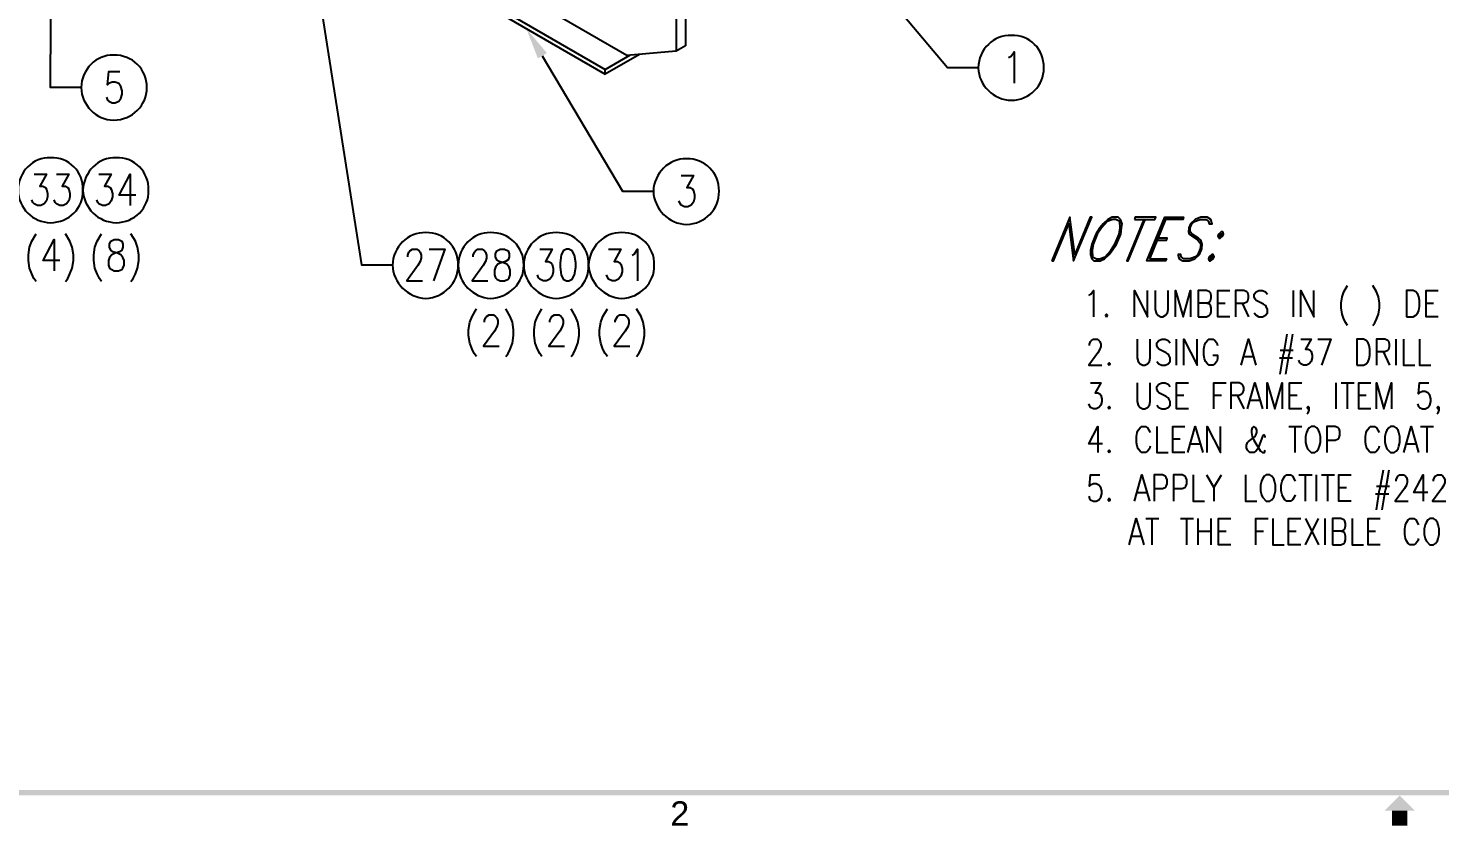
# Model space of a CAD drawing. Header units: inches. Extents: x 0.3 to 33.8, y 15.5 to 37.1.
# Drawn here: x 9.15 to 17.25, y 15.53 to 20.1 of the extents above; entities that cross this region are included whole.
import ezdxf

# ---------------------------------------------------------------- set-up
doc = ezdxf.new("R2010")
doc.units = ezdxf.units.IN
doc.header["$MEASUREMENT"] = 0
doc.styles.add('PDF Arial', font='arial.ttf')

# ---------------------------------------------------------------- blocks, each defined once
blk = doc.blocks.new('60298_1')
at = {"transparency": 33554687}
blk.add_hatch(color=21, dxfattribs=at).paths.add_polyline_path([(12.077, 19.9307), (12.0109, 20.101), (12.1287, 19.9614)])
at = {"true_color": 0x0037dd, "transparency": 33554687}
for points in [[(0.4563, 15.7043), (0.4864, 15.7344), (33.5614, 15.7344), (33.5914, 15.7043)], [(17.0239, 15.7043), (17.1108, 15.6173), (16.9369, 15.6173)], [(16.9804, 15.6173), (17.0673, 15.6173), (17.0673, 15.5304), (16.9804, 15.5304)]]:
    blk.add_hatch(color=162, dxfattribs=at).paths.add_polyline_path(points)
at = {"color": 21, "transparency": 33554687}
for points in [[(9.9001, 26.1566), (11.0656, 18.7461), (11.2458, 18.7461)], [(9.2933, 22.7824), (9.2778, 19.765), (9.458, 19.765)], [(13.3714, 21.1314), (14.4279, 19.8791), (14.6082, 19.8791)], [(12.1025, 19.9457), (12.5637, 19.1691), (12.7439, 19.1691)]]:
    blk.add_lwpolyline(points, dxfattribs=at)
at = {"transparency": 33554687}
for points in [[(2.692, 25.508), (12.463, 19.8667)], [(2.692, 25.4806), (12.463, 19.8399), (12.463, 19.8667)], [(12.5874, 19.9473), (12.1624, 20.1926)], [(12.8704, 20.2231), (12.8704, 19.9726)], [(12.9236, 20.254), (12.9236, 20.0031)], [(12.6603, 19.9535), (12.463, 19.8399)], [(12.463, 19.8667), (12.605, 19.9488)], [(12.8704, 19.9726), (12.5874, 19.9473)], [(12.9236, 20.0031), (12.8704, 19.9726)], [(14.7791, 19.9354), (14.793, 19.9432), (14.8116, 19.969), (14.8116, 19.7888)], [(9.6011, 19.7087), (9.6067, 19.6917), (9.6135, 19.6844), (9.6336, 19.6751), (9.6517, 19.6751), (9.6713, 19.6844), (9.6842, 19.701), (9.6909, 19.7258), (9.6909, 19.7443), (9.6842, 19.7686), (9.6713, 19.7857), (9.6517, 19.795), (9.6336, 19.795), (9.6135, 19.7857), (9.6067, 19.7784), (9.6135, 19.8554), (9.6785, 19.8554)], [(9.1853, 19.2672), (9.2561, 19.2672), (9.2179, 19.1975), (9.236, 19.1975), (9.2504, 19.1902), (9.2561, 19.1804), (9.2628, 19.1562), (9.2628, 19.1376), (9.2561, 19.1133), (9.2432, 19.0963), (9.2236, 19.087), (9.205, 19.087), (9.1853, 19.0963), (9.1786, 19.1035), (9.173, 19.1205)], [(9.3145, 19.2672), (9.3847, 19.2672), (9.3465, 19.1975), (9.3651, 19.1975), (9.379, 19.1902), (9.3847, 19.1804), (9.3914, 19.1562), (9.3914, 19.1376), (9.3847, 19.1133), (9.3718, 19.0963), (9.3521, 19.087), (9.3341, 19.087), (9.3145, 19.0963), (9.3072, 19.1035), (9.3015, 19.1205)], [(9.5577, 19.2672), (9.6279, 19.2672), (9.5902, 19.1975), (9.6083, 19.1975), (9.6227, 19.1902), (9.6279, 19.1804), (9.6351, 19.1562), (9.6351, 19.1376), (9.6279, 19.1133), (9.6155, 19.0963), (9.5959, 19.087), (9.5773, 19.087), (9.5577, 19.0963), (9.5504, 19.1035), (9.5453, 19.1205)], [(9.7694, 19.1469), (9.6739, 19.1469), (9.7374, 19.2672), (9.7374, 19.087)], [(12.8994, 19.2594), (12.9701, 19.2594), (12.9319, 19.1897), (12.9505, 19.1897), (12.9644, 19.1825), (12.9701, 19.1732), (12.9768, 19.1484), (12.9768, 19.1298), (12.9701, 19.1055), (12.9572, 19.0885), (12.9376, 19.0792), (12.9195, 19.0792), (12.8994, 19.0885), (12.887, 19.1128)], [(15.027, 18.7688), (15.0368, 18.7688), (15.1251, 18.9826), (15.1519, 18.7688), (15.2557, 19.0193), (15.248, 19.0193), (15.1592, 18.8055), (15.1308, 19.0193), (15.027, 18.7688)], [(15.2686, 18.7688), (15.3038, 18.7688), (15.3285, 18.7818), (15.3559, 18.8055), (15.3735, 18.8288), (15.3988, 18.8654), (15.4225, 18.9227), (15.4277, 18.9594), (15.4298, 18.9826), (15.4215, 19.0059), (15.4075, 19.0193), (15.3724, 19.0193), (15.3492, 19.0059), (15.3218, 18.9826), (15.3022, 18.9594), (15.2795, 18.9227), (15.2557, 18.8654), (15.2485, 18.8288), (15.2485, 18.8055), (15.2562, 18.7818), (15.2686, 18.7688)], [(15.2609, 18.7921), (15.2836, 18.7818), (15.3012, 18.7818), (15.3332, 18.7921), (15.3657, 18.8288), (15.389, 18.8654), (15.4127, 18.9227), (15.4199, 18.9594), (15.4174, 18.9956), (15.3941, 19.0059), (15.3766, 19.0059), (15.3451, 18.9956), (15.312, 18.9594), (15.2872, 18.9227), (15.2635, 18.8654), (15.2583, 18.8288), (15.2609, 18.7921)], [(15.5558, 19.0059), (15.4576, 18.7688), (15.4654, 18.7688), (15.5635, 19.0059)], [(15.501, 19.0059), (15.6182, 19.0059), (15.6239, 19.0193), (15.5062, 19.0193), (15.501, 19.0059)], [(15.5873, 18.7818), (15.6854, 18.7818), (15.6797, 18.7688), (15.5723, 18.7688), (15.6761, 19.0193), (15.7835, 19.0193), (15.7783, 19.0059), (15.6802, 19.0059), (15.5873, 18.7818)], [(15.7494, 18.8055), (15.7572, 18.7818), (15.7794, 18.7688), (15.8145, 18.7688), (15.8475, 18.7818), (15.8744, 18.8055), (15.8888, 18.8391), (15.8899, 18.8654), (15.8816, 18.8887), (15.8687, 18.899), (15.8331, 18.9227), (15.8212, 18.9356), (15.8212, 18.9594), (15.8305, 18.9826), (15.846, 18.9956), (15.8775, 19.0059), (15.9126, 19.0059), (15.926, 18.9956), (15.9307, 18.9826), (15.9482, 18.9826), (15.94, 19.0059), (15.9183, 19.0193), (15.8832, 19.0193), (15.8501, 19.0059), (15.8227, 18.9826), (15.8129, 18.9594), (15.8114, 18.9356), (15.8155, 18.9227), (15.8289, 18.9124), (15.8641, 18.8887), (15.8764, 18.8757), (15.8816, 18.8654), (15.879, 18.8391), (15.8646, 18.8055), (15.8517, 18.7921), (15.8196, 18.7818), (15.7845, 18.7818), (15.7696, 18.7921), (15.767, 18.8055), (15.7494, 18.8055)], [(9.1977, 18.6511), (9.1848, 18.6682), (9.1724, 18.6945), (9.1595, 18.7281), (9.1528, 18.7714), (9.1528, 18.805), (9.1595, 18.8484), (9.1724, 18.8819), (9.1977, 18.9253)], [(9.333, 18.7714), (9.237, 18.7714), (9.3005, 18.8918), (9.3005, 18.7115)], [(9.3661, 18.6511), (9.3785, 18.6682), (9.3914, 18.6945), (9.4038, 18.7281), (9.411, 18.7714), (9.411, 18.805), (9.4038, 18.8484), (9.3914, 18.8819), (9.3661, 18.9253)], [(9.5732, 18.6511), (9.5608, 18.6682), (9.5479, 18.6945), (9.535, 18.7281), (9.5282, 18.7714), (9.5282, 18.805), (9.535, 18.8484), (9.5479, 18.8819), (9.5732, 18.9253)], [(9.645, 18.7115), (9.6703, 18.7115), (9.6899, 18.7208), (9.6956, 18.7281), (9.7028, 18.7451), (9.7028, 18.7714), (9.6956, 18.7885), (9.6832, 18.805), (9.6635, 18.8143), (9.6382, 18.822), (9.6253, 18.8313), (9.6181, 18.8484), (9.6181, 18.8654), (9.6253, 18.8819), (9.645, 18.8918), (9.6703, 18.8918), (9.6899, 18.8819), (9.6956, 18.8654), (9.6956, 18.8484), (9.6899, 18.8313), (9.6759, 18.822), (9.6506, 18.8143), (9.631, 18.805), (9.6181, 18.7885), (9.6124, 18.7714), (9.6124, 18.7451), (9.6181, 18.7281), (9.645, 18.7115)], [(9.7415, 18.6511), (9.7539, 18.6682), (9.7668, 18.6945), (9.7792, 18.7281), (9.7864, 18.7714), (9.7864, 18.805), (9.7792, 18.8484), (9.7668, 18.8819), (9.7415, 18.9253)], [(15.6317, 18.8887), (15.6843, 18.8887), (15.689, 18.899), (15.6358, 18.899)], [(15.9849, 18.899), (15.9926, 18.899), (16.0076, 18.9124), (16.0123, 18.9227), (16.0076, 18.9356), (15.9999, 18.9356), (15.9849, 18.9227), (15.9802, 18.9124), (15.9849, 18.899)], [(15.9901, 18.9124), (15.9978, 18.9124), (16.0025, 18.9227), (15.9942, 18.9227), (15.9901, 18.9124)], [(11.33, 18.7931), (11.33, 18.8024), (11.3372, 18.8195), (11.3429, 18.8267), (11.3568, 18.836), (11.3821, 18.836), (11.3951, 18.8267), (11.4018, 18.8195), (11.4075, 18.8024), (11.4075, 18.7854), (11.4018, 18.7668), (11.3878, 18.7425), (11.3243, 18.6558), (11.4147, 18.6558)], [(11.4529, 18.836), (11.5433, 18.836), (11.4787, 18.6558)], [(11.7054, 18.7931), (11.7054, 18.8024), (11.7127, 18.8195), (11.7183, 18.8267), (11.7323, 18.836), (11.7576, 18.836), (11.7705, 18.8267), (11.7772, 18.8195), (11.7829, 18.8024), (11.7829, 18.7854), (11.7772, 18.7668), (11.7633, 18.7425), (11.6997, 18.6558), (11.7901, 18.6558)], [(11.8609, 18.6558), (11.8862, 18.6558), (11.9063, 18.6651), (11.9115, 18.6728), (11.9187, 18.6898), (11.9187, 18.7162), (11.9115, 18.7327), (11.8991, 18.7497), (11.8794, 18.759), (11.8541, 18.7668), (11.8412, 18.7761), (11.834, 18.7931), (11.834, 18.8096), (11.8412, 18.8267), (11.8609, 18.836), (11.8862, 18.836), (11.9063, 18.8267), (11.9115, 18.8096), (11.9115, 18.7931), (11.9063, 18.7761), (11.8918, 18.7668), (11.8665, 18.759), (11.8469, 18.7497), (11.834, 18.7327), (11.8288, 18.7162), (11.8288, 18.6898), (11.834, 18.6728), (11.8412, 18.6651), (11.8609, 18.6558)], [(12.0881, 18.836), (12.1583, 18.836), (12.1206, 18.7668), (12.1387, 18.7668), (12.1526, 18.759), (12.1583, 18.7497), (12.1655, 18.7255), (12.1655, 18.7064), (12.1583, 18.6821), (12.1459, 18.6651), (12.1263, 18.6558), (12.1077, 18.6558), (12.0881, 18.6651), (12.0808, 18.6728), (12.0752, 18.6898)], [(12.242, 18.6558), (12.2549, 18.6558), (12.2745, 18.6651), (12.2874, 18.6898), (12.2941, 18.7327), (12.2941, 18.759), (12.2874, 18.8024), (12.2745, 18.8267), (12.2549, 18.836), (12.242, 18.836), (12.2223, 18.8267), (12.21, 18.8024), (12.2043, 18.759), (12.2043, 18.7327), (12.21, 18.6898), (12.2223, 18.6651), (12.242, 18.6558)], [(12.4826, 18.836), (12.5534, 18.836), (12.5151, 18.7668), (12.5337, 18.7668), (12.5477, 18.759), (12.5534, 18.7497), (12.5601, 18.7255), (12.5601, 18.7064), (12.5534, 18.6821), (12.5405, 18.6651), (12.5208, 18.6558), (12.5028, 18.6558), (12.4826, 18.6651), (12.4702, 18.6898)], [(12.6174, 18.8024), (12.6313, 18.8096), (12.6494, 18.836), (12.6494, 18.6558)], [(15.9307, 18.7688), (15.9384, 18.7688), (15.9539, 18.7818), (15.958, 18.7921), (15.9539, 18.8055), (15.9456, 18.8055), (15.9307, 18.7921), (15.9265, 18.7818), (15.9307, 18.7688)], [(15.9364, 18.7818), (15.9441, 18.7818), (15.9482, 18.7921), (15.9405, 18.7921), (15.9364, 18.7818)], [(15.2387, 18.5716), (15.2506, 18.5778), (15.2655, 18.5995), (15.2655, 18.4492)], [(15.5015, 18.4492), (15.5015, 18.5995), (15.5769, 18.4492), (15.5769, 18.5995)], [(15.6198, 18.5995), (15.6198, 18.4915), (15.6255, 18.4714), (15.6363, 18.4575), (15.6523, 18.4492), (15.6632, 18.4492), (15.6797, 18.4575), (15.69, 18.4714), (15.6947, 18.4915), (15.6947, 18.5995)], [(15.7375, 18.4492), (15.7375, 18.5995), (15.7809, 18.4492), (15.8233, 18.5995), (15.8233, 18.4492)], [(15.9147, 18.5277), (15.9312, 18.5354), (15.9369, 18.5416), (15.9415, 18.5571), (15.9415, 18.5716), (15.9369, 18.5855), (15.9312, 18.5917), (15.9147, 18.5995), (15.8666, 18.5995), (15.8666, 18.4492)], [(16.0494, 18.4492), (15.9792, 18.4492), (15.9792, 18.5995), (16.0494, 18.5995)], [(16.0809, 18.5277), (16.129, 18.5277), (16.1455, 18.5354), (16.1512, 18.5416), (16.1563, 18.5571), (16.1563, 18.5716), (16.1512, 18.5855), (16.1455, 18.5917), (16.129, 18.5995), (16.0809, 18.5995), (16.0809, 18.4492)], [(16.1889, 18.4714), (16.1997, 18.4575), (16.2157, 18.4492), (16.2369, 18.4492), (16.2534, 18.4575), (16.2643, 18.4714), (16.2643, 18.4915), (16.2581, 18.5075), (16.2534, 18.5137), (16.2415, 18.5215), (16.1997, 18.5416), (16.1935, 18.5494), (16.1889, 18.5638), (16.1889, 18.5778), (16.1997, 18.5917), (16.2157, 18.5995), (16.2369, 18.5995), (16.2534, 18.5917), (16.2643, 18.5778)], [(16.4135, 18.4492), (16.4135, 18.5995)], [(16.4564, 18.4492), (16.4564, 18.5995), (16.5318, 18.4492), (16.5318, 18.5995)], [(16.7249, 18.3996), (16.7141, 18.4136), (16.7037, 18.4352), (16.6929, 18.4636), (16.6872, 18.4993), (16.6872, 18.5277), (16.6929, 18.5638), (16.7037, 18.5917), (16.7249, 18.6279)], [(16.87, 18.3996), (16.8809, 18.4136), (16.8912, 18.4352), (16.902, 18.4636), (16.9077, 18.4993), (16.9077, 18.5277), (16.902, 18.5638), (16.8912, 18.5917), (16.87, 18.6279)], [(17.0626, 18.4492), (17.1003, 18.4492), (17.1169, 18.4575), (17.1272, 18.4714), (17.1329, 18.4853), (17.1375, 18.5075), (17.1375, 18.5416), (17.1329, 18.5638), (17.1272, 18.5778), (17.1169, 18.5917), (17.1003, 18.5995), (17.0626, 18.5995), (17.0626, 18.4492)], [(17.2454, 18.4492), (17.1752, 18.4492), (17.1752, 18.5995), (17.2454, 18.5995)], [(11.725, 18.2204), (11.7121, 18.2375), (11.6997, 18.2633), (11.6868, 18.2974), (11.6796, 18.3407), (11.6796, 18.3743), (11.6868, 18.4177), (11.6997, 18.4513), (11.725, 18.4946)], [(11.8929, 18.2204), (11.9058, 18.2375), (11.9182, 18.2633), (11.9311, 18.2974), (11.9378, 18.3407), (11.9378, 18.3743), (11.9311, 18.4177), (11.9182, 18.4513), (11.8929, 18.4946)], [(12.1005, 18.2204), (12.0876, 18.2375), (12.0752, 18.2633), (12.0623, 18.2974), (12.055, 18.3407), (12.055, 18.3743), (12.0623, 18.4177), (12.0752, 18.4513), (12.1005, 18.4946)], [(12.2683, 18.2204), (12.2812, 18.2375), (12.2936, 18.2633), (12.3065, 18.2974), (12.3137, 18.3407), (12.3137, 18.3743), (12.3065, 18.4177), (12.2936, 18.4513), (12.2683, 18.4946)], [(12.4759, 18.2204), (12.463, 18.2375), (12.4506, 18.2633), (12.4377, 18.2974), (12.431, 18.3407), (12.431, 18.3743), (12.4377, 18.4177), (12.4506, 18.4513), (12.4759, 18.4946)], [(12.6437, 18.2204), (12.6566, 18.2375), (12.6696, 18.2633), (12.6819, 18.2974), (12.6892, 18.3407), (12.6892, 18.3743), (12.6819, 18.4177), (12.6696, 18.4513), (12.6437, 18.4946)], [(15.8666, 18.4492), (15.9147, 18.4492), (15.9312, 18.4575), (15.9369, 18.4636), (15.9415, 18.4776), (15.9415, 18.4993), (15.9369, 18.5137), (15.9312, 18.5215), (15.9147, 18.5277), (15.8666, 18.5277)], [(15.9792, 18.5277), (16.0226, 18.5277)], [(16.1186, 18.5277), (16.1563, 18.4492)], [(17.1752, 18.5277), (17.2186, 18.5277)], [(11.77, 18.4177), (11.77, 18.427), (11.7767, 18.4435), (11.7824, 18.4513), (11.7968, 18.4606), (11.8221, 18.4606), (11.8345, 18.4513), (11.8418, 18.4435), (11.8474, 18.427), (11.8474, 18.4099), (11.8418, 18.3914), (11.8278, 18.3666), (11.7643, 18.2803), (11.8541, 18.2803)], [(12.1454, 18.4177), (12.1454, 18.427), (12.1578, 18.4513), (12.1723, 18.4606), (12.1976, 18.4606), (12.21, 18.4513), (12.2172, 18.4435), (12.2229, 18.427), (12.2229, 18.4099), (12.2172, 18.3914), (12.2032, 18.3666), (12.1397, 18.2803), (12.2301, 18.2803)], [(12.5208, 18.4177), (12.5208, 18.427), (12.5337, 18.4513), (12.5477, 18.4606), (12.573, 18.4606), (12.5854, 18.4513), (12.5926, 18.4435), (12.5983, 18.427), (12.5983, 18.4099), (12.5926, 18.3914), (12.5787, 18.3666), (12.5151, 18.2803), (12.6055, 18.2803)], [(15.3414, 18.4492), (15.3461, 18.4575), (15.3414, 18.4636), (15.3353, 18.4575), (15.3414, 18.4492)], [(15.2433, 18.285), (15.2433, 18.2927), (15.249, 18.3072), (15.2542, 18.3134), (15.2655, 18.3211), (15.2867, 18.3211), (15.2976, 18.3134), (15.3032, 18.3072), (15.3079, 18.2927), (15.3079, 18.2788), (15.3032, 18.2633), (15.2914, 18.2431), (15.2387, 18.1708), (15.3136, 18.1708)], [(15.517, 18.3211), (15.517, 18.2132), (15.5227, 18.1931), (15.5336, 18.1786), (15.5496, 18.1708), (15.5604, 18.1708), (15.5769, 18.1786), (15.5873, 18.1931), (15.5919, 18.2132), (15.5919, 18.3211)], [(15.6301, 18.1931), (15.641, 18.1786), (15.6575, 18.1708), (15.6781, 18.1708), (15.6947, 18.1786), (15.7055, 18.1931), (15.7055, 18.2132), (15.6993, 18.2287), (15.6947, 18.2349), (15.6833, 18.2431), (15.641, 18.2633), (15.6348, 18.271), (15.6301, 18.285), (15.6301, 18.2994), (15.641, 18.3134), (15.6575, 18.3211), (15.6781, 18.3211), (15.6947, 18.3134), (15.7055, 18.2994)], [(15.7422, 18.1708), (15.7422, 18.3211)], [(15.785, 18.1708), (15.785, 18.3211), (15.8604, 18.1708), (15.8604, 18.3211)], [(15.9513, 18.2287), (15.9782, 18.2287), (15.9782, 18.207), (15.9735, 18.1931), (15.9632, 18.1786), (15.9513, 18.1708), (15.9302, 18.1708), (15.9198, 18.1786), (15.909, 18.1931), (15.9033, 18.207), (15.8987, 18.2287), (15.8987, 18.2633), (15.9033, 18.285), (15.909, 18.2994), (15.9198, 18.3134), (15.9302, 18.3211), (15.9513, 18.3211), (15.9632, 18.3134), (15.9735, 18.2994), (15.9782, 18.285)], [(16.113, 18.1708), (16.1553, 18.3211), (16.1987, 18.1708)], [(16.3753, 18.3495), (16.3562, 18.2349)], [(16.4078, 18.3495), (16.3892, 18.2349)], [(16.4564, 18.3211), (16.5147, 18.3211), (16.4832, 18.2633), (16.4982, 18.2633), (16.5101, 18.2571), (16.5147, 18.2493), (16.5209, 18.2287), (16.5209, 18.2132), (16.5147, 18.1931), (16.5044, 18.1786), (16.4879, 18.1708), (16.4724, 18.1708), (16.4564, 18.1786), (16.4502, 18.1848), (16.4455, 18.1993)], [(16.5529, 18.3211), (16.6278, 18.3211), (16.5741, 18.1708)], [(16.7776, 18.1708), (16.8153, 18.1708), (16.8313, 18.1786), (16.8421, 18.1931), (16.8478, 18.207), (16.8525, 18.2287), (16.8525, 18.2633), (16.8478, 18.285), (16.8421, 18.2994), (16.8313, 18.3134), (16.8153, 18.3211), (16.7776, 18.3211), (16.7776, 18.1708)], [(16.8902, 18.2493), (16.9382, 18.2493), (16.9547, 18.2571), (16.9604, 18.2633), (16.965, 18.2788), (16.965, 18.2927), (16.9604, 18.3072), (16.9547, 18.3134), (16.9382, 18.3211), (16.8902, 18.3211), (16.8902, 18.1708)], [(17.0027, 18.1708), (17.0027, 18.3211)], [(17.0456, 18.3211), (17.0456, 18.1708), (17.1101, 18.1708)], [(17.137, 18.3211), (17.137, 18.1708), (17.2015, 18.1708)], [(16.3376, 18.2571), (16.413, 18.2571)], [(16.3376, 18.1208), (16.3562, 18.2349)], [(16.3707, 18.1208), (16.3892, 18.2349)], [(16.9279, 18.2493), (16.965, 18.1708)], [(15.3564, 18.1708), (15.3611, 18.1786), (15.3564, 18.1848), (15.3507, 18.1786), (15.3564, 18.1708)], [(16.1285, 18.2209), (16.1827, 18.2209)], [(16.333, 18.2132), (16.4078, 18.2132)], [(15.249, 18.0707), (15.3079, 18.0707), (15.2764, 18.0128), (15.2914, 18.0128), (15.3032, 18.0066), (15.3079, 17.9989), (15.3136, 17.9787), (15.3136, 17.9627), (15.3079, 17.9426), (15.2976, 17.9287), (15.281, 17.9204), (15.2655, 17.9204), (15.249, 17.9287), (15.2387, 17.9488)], [(15.517, 18.0707), (15.517, 17.9627), (15.5227, 17.9426), (15.5336, 17.9287), (15.5496, 17.9204), (15.5604, 17.9204), (15.5769, 17.9287), (15.5873, 17.9426), (15.5919, 17.9627), (15.5919, 18.0707)], [(15.6301, 17.9426), (15.641, 17.9287), (15.6575, 17.9204), (15.6781, 17.9204), (15.6947, 17.9287), (15.7055, 17.9426), (15.7055, 17.9627), (15.6993, 17.9787), (15.6947, 17.9849), (15.6833, 17.9927), (15.641, 18.0128), (15.6348, 18.0206), (15.6301, 18.035), (15.6301, 18.049), (15.641, 18.0629), (15.6575, 18.0707), (15.6781, 18.0707), (15.6947, 18.0629), (15.7055, 18.049)], [(15.8124, 17.9204), (15.7422, 17.9204), (15.7422, 18.0707), (15.8124, 18.0707)], [(15.957, 17.9204), (15.957, 18.0707), (16.0272, 18.0707)], [(16.0536, 17.9989), (16.1016, 17.9989), (16.1181, 18.0066), (16.1238, 18.0128), (16.1285, 18.0283), (16.1285, 18.0428), (16.1238, 18.0567), (16.1181, 18.0629), (16.1016, 18.0707), (16.0536, 18.0707), (16.0536, 17.9204)], [(16.1507, 17.9204), (16.193, 18.0707), (16.2364, 17.9204)], [(16.2627, 17.9204), (16.2627, 18.0707), (16.3061, 17.9204), (16.3484, 18.0707), (16.3484, 17.9204)], [(16.4615, 17.9204), (16.3913, 17.9204), (16.3913, 18.0707), (16.4615, 18.0707)], [(16.6593, 17.9204), (16.6593, 18.0707)], [(16.6872, 18.0707), (16.7621, 18.0707)], [(16.7249, 17.9204), (16.7249, 18.0707)], [(16.8587, 17.9204), (16.7884, 17.9204), (16.7884, 18.0707), (16.8587, 18.0707)], [(16.8902, 17.9204), (16.8902, 18.0707), (16.9335, 17.9204), (16.9759, 18.0707), (16.9759, 17.9204)], [(17.1267, 17.9488), (17.1313, 17.9348), (17.1375, 17.9287), (17.154, 17.9204), (17.169, 17.9204), (17.1855, 17.9287), (17.1959, 17.9426), (17.2021, 17.9627), (17.2021, 17.9787), (17.1959, 17.9989), (17.1855, 18.0128), (17.169, 18.0206), (17.154, 18.0206), (17.1375, 18.0128), (17.1313, 18.0066), (17.1375, 18.0707), (17.1912, 18.0707)], [(15.7422, 17.9989), (15.7856, 17.9989)], [(15.957, 17.9989), (16.0004, 17.9989)], [(16.0908, 17.9989), (16.1285, 17.9204)], [(16.3913, 17.9989), (16.4347, 17.9989)], [(16.7884, 17.9989), (16.8318, 17.9989)], [(15.3564, 17.9204), (15.3611, 17.9287), (15.3564, 17.9348), (15.3507, 17.9287), (15.3564, 17.9204)], [(16.1662, 17.9705), (16.2199, 17.9705)], [(16.493, 17.8925), (16.4992, 17.8987), (16.5039, 17.9126), (16.5039, 17.9287), (16.4992, 17.9348), (16.493, 17.9287), (16.4992, 17.9204), (16.5039, 17.9287)], [(17.2387, 17.8925), (17.2449, 17.8987), (17.2496, 17.9126), (17.2496, 17.9287), (17.2449, 17.9348), (17.2387, 17.9287), (17.2449, 17.9204), (17.2496, 17.9287)], [(15.3187, 17.7205), (15.2387, 17.7205), (15.2914, 17.8207), (15.2914, 17.6704)], [(15.5919, 17.7061), (15.5873, 17.6921), (15.5769, 17.6782), (15.5651, 17.6704), (15.5439, 17.6704), (15.5336, 17.6782), (15.5227, 17.6921), (15.517, 17.7061), (15.5124, 17.7283), (15.5124, 17.7624), (15.517, 17.7846), (15.5227, 17.7985), (15.5336, 17.8125), (15.5439, 17.8207), (15.5651, 17.8207), (15.5769, 17.8125), (15.5919, 17.7846)], [(15.6296, 17.8207), (15.6296, 17.6704), (15.6942, 17.6704)], [(15.7912, 17.6704), (15.721, 17.6704), (15.721, 17.8207), (15.7912, 17.8207)], [(15.721, 17.7484), (15.7644, 17.7484)], [(15.8072, 17.6704), (15.8496, 17.8207), (15.893, 17.6704)], [(15.9193, 17.6704), (15.9193, 17.8207), (15.9942, 17.6704), (15.9942, 17.8207)], [(16.2519, 17.7562), (16.2519, 17.7624), (16.2472, 17.7706), (16.2415, 17.7706), (16.2354, 17.7624), (16.2095, 17.6921), (16.1982, 17.6782), (16.1873, 17.6704), (16.1662, 17.6704), (16.1558, 17.6782), (16.1501, 17.6844), (16.145, 17.6983), (16.145, 17.7128), (16.1501, 17.7283), (16.1558, 17.7345), (16.1935, 17.7624), (16.1982, 17.7706), (16.2039, 17.7846), (16.2039, 17.7985), (16.1982, 17.8125), (16.1873, 17.8207), (16.177, 17.8125), (16.1723, 17.7985), (16.1723, 17.7846), (16.177, 17.7624), (16.1873, 17.7422), (16.225, 17.6782), (16.2354, 17.6704), (16.2472, 17.6704), (16.2519, 17.6844)], [(16.3867, 17.8207), (16.4621, 17.8207)], [(16.4244, 17.6704), (16.4244, 17.8207)], [(16.5147, 17.6704), (16.5359, 17.6704), (16.5478, 17.6782), (16.5581, 17.6921), (16.5628, 17.7061), (16.569, 17.7283), (16.569, 17.7624), (16.5628, 17.7846), (16.5581, 17.7985), (16.5478, 17.8125), (16.5359, 17.8207), (16.5147, 17.8207), (16.5044, 17.8125), (16.4936, 17.7985), (16.4879, 17.7846), (16.4832, 17.7624), (16.4832, 17.7283), (16.4879, 17.7061), (16.4936, 17.6921), (16.5147, 17.6704)], [(16.6056, 17.7422), (16.6542, 17.7422), (16.6702, 17.7484), (16.6764, 17.7562), (16.681, 17.7706), (16.681, 17.7923), (16.6764, 17.8063), (16.6702, 17.8125), (16.6542, 17.8207), (16.6056, 17.8207), (16.6056, 17.6704)], [(16.9062, 17.7061), (16.9015, 17.6921), (16.8912, 17.6782), (16.8793, 17.6704), (16.8581, 17.6704), (16.8478, 17.6782), (16.837, 17.6921), (16.8313, 17.7061), (16.8266, 17.7283), (16.8266, 17.7624), (16.8313, 17.7846), (16.837, 17.7985), (16.8478, 17.8125), (16.8581, 17.8207), (16.8793, 17.8207), (16.8912, 17.8125), (16.9062, 17.7846)], [(16.9707, 17.6704), (16.9919, 17.6704), (17.0038, 17.6782), (17.0141, 17.6921), (17.0187, 17.7061), (17.0249, 17.7283), (17.0249, 17.7624), (17.0187, 17.7846), (17.0141, 17.7985), (17.0038, 17.8125), (16.9919, 17.8207), (16.9707, 17.8207), (16.9604, 17.8125), (16.9495, 17.7985), (16.9439, 17.7846), (16.9392, 17.7624), (16.9392, 17.7283), (16.9439, 17.7061), (16.9495, 17.6921), (16.9707, 17.6704)], [(17.0466, 17.6704), (17.089, 17.8207), (17.1324, 17.6704)], [(17.1432, 17.8207), (17.2181, 17.8207)], [(17.1809, 17.6704), (17.1809, 17.8207)], [(15.3564, 17.6704), (15.3611, 17.6782), (15.3564, 17.6844), (15.3507, 17.6782), (15.3564, 17.6704)], [(15.8227, 17.7205), (15.8764, 17.7205)], [(17.0616, 17.7205), (17.1158, 17.7205)], [(15.2387, 17.42), (15.2433, 17.406), (15.249, 17.3999), (15.2655, 17.3916), (15.281, 17.3916), (15.2976, 17.3999), (15.3079, 17.4138), (15.3136, 17.4339), (15.3136, 17.4499), (15.3079, 17.4701), (15.2976, 17.484), (15.281, 17.4918), (15.2655, 17.4918), (15.249, 17.484), (15.2433, 17.4778), (15.249, 17.5419), (15.3032, 17.5419)], [(15.5015, 17.3916), (15.5439, 17.5419), (15.5873, 17.3916)], [(15.6136, 17.4639), (15.6616, 17.4639), (15.6781, 17.4701), (15.6838, 17.4778), (15.6885, 17.4918), (15.6885, 17.514), (15.6838, 17.5279), (15.6781, 17.5341), (15.6616, 17.5419), (15.6136, 17.5419), (15.6136, 17.3916)], [(15.7262, 17.4639), (15.7742, 17.4639), (15.7907, 17.4701), (15.7964, 17.4778), (15.8011, 17.4918), (15.8011, 17.514), (15.7964, 17.5279), (15.7907, 17.5341), (15.7742, 17.5419), (15.7262, 17.5419), (15.7262, 17.3916)], [(15.8388, 17.5419), (15.8388, 17.3916), (15.9033, 17.3916)], [(15.9147, 17.5419), (15.957, 17.4701), (15.957, 17.3916)], [(15.957, 17.4701), (16.0004, 17.5419)], [(16.1393, 17.5419), (16.1393, 17.3916), (16.2039, 17.3916)], [(16.2576, 17.3916), (16.2787, 17.3916), (16.2901, 17.3999), (16.3009, 17.4138), (16.3056, 17.4277), (16.3113, 17.4499), (16.3113, 17.484), (16.3056, 17.5062), (16.3009, 17.5202), (16.2901, 17.5341), (16.2787, 17.5419), (16.2576, 17.5419), (16.2467, 17.5341), (16.2364, 17.5202), (16.2302, 17.5062), (16.2255, 17.484), (16.2255, 17.4499), (16.2302, 17.4277), (16.2364, 17.4138), (16.2576, 17.3916)], [(16.4233, 17.4277), (16.4187, 17.4138), (16.4083, 17.3999), (16.3965, 17.3916), (16.3753, 17.3916), (16.365, 17.3999), (16.3541, 17.4138), (16.3484, 17.4277), (16.3438, 17.4499), (16.3438, 17.484), (16.3484, 17.5062), (16.3541, 17.5202), (16.365, 17.5341), (16.3753, 17.5419), (16.3965, 17.5419), (16.4083, 17.5341), (16.4233, 17.5062)], [(16.4455, 17.5419), (16.5209, 17.5419)], [(16.4832, 17.3916), (16.4832, 17.5419)], [(16.5467, 17.3916), (16.5467, 17.5419)], [(16.5746, 17.5419), (16.6495, 17.5419)], [(16.6118, 17.3916), (16.6118, 17.5419)], [(16.7461, 17.3916), (16.6753, 17.3916), (16.6753, 17.5419), (16.7461, 17.5419)], [(16.9279, 17.5703), (16.9087, 17.4561)], [(16.9604, 17.5703), (16.9418, 17.4561)], [(17.0027, 17.5062), (17.0027, 17.514), (17.0136, 17.5341), (17.0249, 17.5419), (17.0461, 17.5419), (17.057, 17.5341), (17.0626, 17.5279), (17.0673, 17.514), (17.0673, 17.4995), (17.0626, 17.484), (17.0508, 17.4639), (16.9981, 17.3916), (17.073, 17.3916)], [(17.185, 17.4417), (17.1055, 17.4417), (17.1582, 17.5419), (17.1582, 17.3916)], [(17.2176, 17.5062), (17.2176, 17.514), (17.2279, 17.5341), (17.2398, 17.5419), (17.2609, 17.5419), (17.2713, 17.5341), (17.2769, 17.5279), (17.2821, 17.514), (17.2821, 17.4995), (17.2769, 17.484), (17.2656, 17.4639), (17.2129, 17.3916), (17.2878, 17.3916)], [(15.517, 17.4417), (15.5707, 17.4417)], [(16.6753, 17.4701), (16.7192, 17.4701)], [(16.8855, 17.4339), (16.9604, 17.4339)], [(16.8902, 17.4778), (16.965, 17.4778)], [(16.8902, 17.342), (16.9087, 17.4561)], [(16.9232, 17.342), (16.9418, 17.4561)], [(15.3564, 17.3916), (15.3611, 17.3999), (15.3564, 17.406), (15.3507, 17.3999), (15.3564, 17.3916)], [(15.47, 17.1416), (15.5119, 17.2919), (15.5558, 17.1416)], [(15.5666, 17.2919), (15.6415, 17.2919)], [(15.6038, 17.1416), (15.6038, 17.2919)], [(15.7649, 17.2919), (15.8398, 17.2919)], [(15.8026, 17.1416), (15.8026, 17.2919)], [(15.8661, 17.1416), (15.8661, 17.2919)], [(15.941, 17.1416), (15.941, 17.2919)], [(16.0546, 17.1416), (15.9839, 17.1416), (15.9839, 17.2919), (16.0546, 17.2919)], [(16.1987, 17.1416), (16.1987, 17.2919), (16.2689, 17.2919)], [(16.2953, 17.2919), (16.2953, 17.1416), (16.3598, 17.1416)], [(16.4569, 17.1416), (16.3861, 17.1416), (16.3861, 17.2919), (16.4569, 17.2919)], [(16.4832, 17.1416), (16.5586, 17.2919)], [(16.4832, 17.2919), (16.5586, 17.1416)], [(16.5953, 17.1416), (16.5953, 17.2919)], [(16.6867, 17.2196), (16.7027, 17.2274), (16.7089, 17.2336), (16.7135, 17.2496), (16.7135, 17.2635), (16.7089, 17.2775), (16.7027, 17.2837), (16.6867, 17.2919), (16.6381, 17.2919), (16.6381, 17.1416)], [(16.7512, 17.2919), (16.7512, 17.1416), (16.8158, 17.1416)], [(16.9124, 17.1416), (16.8421, 17.1416), (16.8421, 17.2919), (16.9124, 17.2919)], [(17.1318, 17.1773), (17.1272, 17.1633), (17.1169, 17.1494), (17.105, 17.1416), (17.0838, 17.1416), (17.073, 17.1494), (17.0626, 17.1633), (17.057, 17.1773), (17.0523, 17.1995), (17.0523, 17.2336), (17.057, 17.2558), (17.0626, 17.2697), (17.073, 17.2837), (17.0838, 17.2919), (17.105, 17.2919), (17.1169, 17.2837), (17.1318, 17.2558)], [(17.1964, 17.1416), (17.2176, 17.1416), (17.2294, 17.1494), (17.2398, 17.1633), (17.2444, 17.1773), (17.2506, 17.1995), (17.2506, 17.2336), (17.2444, 17.2558), (17.2398, 17.2697), (17.2294, 17.2837), (17.2176, 17.2919), (17.1964, 17.2919), (17.1861, 17.2837), (17.1752, 17.2697), (17.1695, 17.2558), (17.1649, 17.2336), (17.1649, 17.1995), (17.1695, 17.1773), (17.1752, 17.1633), (17.1964, 17.1416)], [(15.485, 17.1917), (15.5392, 17.1917)], [(15.8661, 17.2196), (15.941, 17.2196)], [(15.9839, 17.2196), (16.0272, 17.2196)], [(16.1987, 17.2196), (16.2421, 17.2196)], [(16.3861, 17.2196), (16.4295, 17.2196)], [(16.6381, 17.1416), (16.6867, 17.1416), (16.7027, 17.1494), (16.7089, 17.1556), (16.7135, 17.1695), (16.7135, 17.1917), (16.7089, 17.2057), (16.7027, 17.2134), (16.6867, 17.2196), (16.6381, 17.2196)], [(16.8421, 17.2196), (16.8855, 17.2196)]]:
    blk.add_lwpolyline(points, dxfattribs=at)
for points in [[(14.981, 19.8765), (14.9838, 19.7757), (14.8998, 19.6916), (14.7951, 19.6906), (14.6924, 19.6916), (14.6083, 19.7757), (14.604, 19.8765), (14.6083, 19.9831), (14.6924, 20.0671), (14.7951, 20.0625), (14.8998, 20.0671), (14.9838, 19.9831), (14.981, 19.8765)], [(14.981, 19.8765), (14.9838, 19.7757), (14.8998, 19.6916), (14.7951, 19.6906), (14.6924, 19.6916), (14.6083, 19.7757), (14.604, 19.8765), (14.6083, 19.9831), (14.6924, 20.0671), (14.7951, 20.0625), (14.8998, 20.0671), (14.9838, 19.9831), (14.981, 19.8765)], [(14.981, 19.8765), (14.9838, 19.7757), (14.8998, 19.6916), (14.7951, 19.6906), (14.6924, 19.6916), (14.6083, 19.7757), (14.604, 19.8765), (14.6083, 19.9831), (14.6924, 20.0671), (14.7951, 20.0625), (14.8998, 20.0671), (14.9838, 19.9831), (14.981, 19.8765)], [(9.8324, 19.7629), (9.8336, 19.6616), (9.7496, 19.5776), (9.6413, 19.577), (9.5422, 19.5776), (9.4581, 19.6616), (9.4554, 19.7629), (9.4581, 19.869), (9.5422, 19.953), (9.6413, 19.9488), (9.7496, 19.953), (9.8336, 19.869), (9.8324, 19.7629)], [(9.8324, 19.7629), (9.8336, 19.6616), (9.7496, 19.5776), (9.6413, 19.577), (9.5422, 19.5776), (9.4581, 19.6616), (9.4554, 19.7629), (9.4581, 19.869), (9.5422, 19.953), (9.6413, 19.9488), (9.7496, 19.953), (9.8336, 19.869), (9.8324, 19.7629)], [(9.8324, 19.7629), (9.8336, 19.6616), (9.7496, 19.5776), (9.6413, 19.577), (9.5422, 19.5776), (9.4581, 19.6616), (9.4554, 19.7629), (9.4581, 19.869), (9.5422, 19.953), (9.6413, 19.9488), (9.7496, 19.953), (9.8336, 19.869), (9.8324, 19.7629)], [(9.4658, 19.1742), (9.4698, 19.0734), (9.3858, 18.9894), (9.2799, 18.9883), (9.1784, 18.9894), (9.0943, 19.0734), (9.0939, 19.1742), (9.0943, 19.2808), (9.1784, 19.3649), (9.2799, 19.3601), (9.3858, 19.3649), (9.4698, 19.2808), (9.4658, 19.1742)], [(9.4658, 19.1742), (9.4698, 19.0734), (9.3858, 18.9894), (9.2799, 18.9883), (9.1784, 18.9894), (9.0943, 19.0734), (9.0939, 19.1742), (9.0943, 19.2808), (9.1784, 19.3649), (9.2799, 19.3601), (9.3858, 19.3649), (9.4698, 19.2808), (9.4658, 19.1742)], [(9.4658, 19.1742), (9.4698, 19.0734), (9.3858, 18.9894), (9.2799, 18.9883), (9.1784, 18.9894), (9.0943, 19.0734), (9.0939, 19.1742), (9.0943, 19.2808), (9.1784, 19.3649), (9.2799, 19.3601), (9.3858, 19.3649), (9.4698, 19.2808), (9.4658, 19.1742)], [(9.8427, 19.1742), (9.8453, 19.0734), (9.7612, 18.9894), (9.6568, 18.9883), (9.5539, 18.9894), (9.4698, 19.0734), (9.4658, 19.1742), (9.4698, 19.2808), (9.5539, 19.3649), (9.6568, 19.3601), (9.7612, 19.3649), (9.8453, 19.2808), (9.8427, 19.1742)], [(9.8427, 19.1742), (9.8453, 19.0734), (9.7612, 18.9894), (9.6568, 18.9883), (9.5539, 18.9894), (9.4698, 19.0734), (9.4658, 19.1742), (9.4698, 19.2808), (9.5539, 19.3649), (9.6568, 19.3601), (9.7612, 19.3649), (9.8453, 19.2808), (9.8427, 19.1742)], [(9.8427, 19.1742), (9.8453, 19.0734), (9.7612, 18.9894), (9.6568, 18.9883), (9.5539, 18.9894), (9.4698, 19.0734), (9.4658, 19.1742), (9.4698, 19.2808), (9.5539, 19.3649), (9.6568, 19.3601), (9.7612, 19.3649), (9.8453, 19.2808), (9.8427, 19.1742)], [(13.1168, 19.1691), (13.1196, 19.0658), (13.0355, 18.9818), (12.9309, 18.978), (12.8282, 18.9818), (12.7441, 19.0658), (12.7398, 19.1691), (12.7441, 19.2732), (12.8282, 19.3572), (12.9309, 19.355), (13.0355, 19.3572), (13.1196, 19.2732), (13.1168, 19.1691)], [(13.1168, 19.1691), (13.1196, 19.0658), (13.0355, 18.9818), (12.9309, 18.978), (12.8282, 18.9818), (12.7441, 19.0658), (12.7398, 19.1691), (12.7441, 19.2732), (12.8282, 19.3572), (12.9309, 19.355), (13.0355, 19.3572), (13.1196, 19.2732), (13.1168, 19.1691)], [(13.1168, 19.1691), (13.1196, 19.0658), (13.0355, 18.9818), (12.9309, 18.978), (12.8282, 18.9818), (12.7441, 19.0658), (12.7398, 19.1691), (12.7441, 19.2732), (12.8282, 19.3572), (12.9309, 19.355), (13.0355, 19.3572), (13.1196, 19.2732), (13.1168, 19.1691)], [(11.6192, 18.7456), (11.6214, 18.6426), (11.5374, 18.5585), (11.4333, 18.5545), (11.33, 18.5585), (11.2459, 18.6426), (11.2422, 18.7456), (11.2459, 18.85), (11.33, 18.934), (11.4333, 18.9315), (11.5374, 18.934), (11.6214, 18.85), (11.6192, 18.7456)], [(11.6192, 18.7456), (11.6214, 18.6426), (11.5374, 18.5585), (11.4333, 18.5545), (11.33, 18.5585), (11.2459, 18.6426), (11.2422, 18.7456), (11.2459, 18.85), (11.33, 18.934), (11.4333, 18.9315), (11.5374, 18.934), (11.6214, 18.85), (11.6192, 18.7456)], [(11.6192, 18.7456), (11.6214, 18.6426), (11.5374, 18.5585), (11.4333, 18.5545), (11.33, 18.5585), (11.2459, 18.6426), (11.2422, 18.7456), (11.2459, 18.85), (11.33, 18.934), (11.4333, 18.9315), (11.5374, 18.934), (11.6214, 18.85), (11.6192, 18.7456)], [(11.9962, 18.7456), (11.9969, 18.6426), (11.9129, 18.5585), (11.8051, 18.5545), (11.7055, 18.5585), (11.6214, 18.6426), (11.6192, 18.7456), (11.6214, 18.85), (11.7055, 18.934), (11.8051, 18.9315), (11.9129, 18.934), (11.9969, 18.85), (11.9962, 18.7456)], [(11.9962, 18.7456), (11.9969, 18.6426), (11.9129, 18.5585), (11.8051, 18.5545), (11.7055, 18.5585), (11.6214, 18.6426), (11.6192, 18.7456), (11.6214, 18.85), (11.7055, 18.934), (11.8051, 18.9315), (11.9129, 18.934), (11.9969, 18.85), (11.9962, 18.7456)], [(11.9962, 18.7456), (11.9969, 18.6426), (11.9129, 18.5585), (11.8051, 18.5545), (11.7055, 18.5585), (11.6214, 18.6426), (11.6192, 18.7456), (11.6214, 18.85), (11.7055, 18.934), (11.8051, 18.9315), (11.9129, 18.934), (11.9969, 18.85), (11.9962, 18.7456)], [(12.368, 18.7456), (12.3724, 18.6426), (12.2883, 18.5585), (12.1821, 18.5545), (12.081, 18.5585), (11.9969, 18.6426), (11.9962, 18.7456), (11.9969, 18.85), (12.081, 18.934), (12.1821, 18.9315), (12.2883, 18.934), (12.3724, 18.85), (12.368, 18.7456)], [(12.368, 18.7456), (12.3724, 18.6426), (12.2883, 18.5585), (12.1821, 18.5545), (12.081, 18.5585), (11.9969, 18.6426), (11.9962, 18.7456), (11.9969, 18.85), (12.081, 18.934), (12.1821, 18.9315), (12.2883, 18.934), (12.3724, 18.85), (12.368, 18.7456)], [(12.368, 18.7456), (12.3724, 18.6426), (12.2883, 18.5585), (12.1821, 18.5545), (12.081, 18.5585), (11.9969, 18.6426), (11.9962, 18.7456), (11.9969, 18.85), (12.081, 18.934), (12.1821, 18.9315), (12.2883, 18.934), (12.3724, 18.85), (12.368, 18.7456)], [(12.7449, 18.7456), (12.7479, 18.6426), (12.6638, 18.5585), (12.559, 18.5545), (12.4565, 18.5585), (12.3724, 18.6426), (12.368, 18.7456), (12.3724, 18.85), (12.4565, 18.934), (12.559, 18.9315), (12.6638, 18.934), (12.7479, 18.85), (12.7449, 18.7456)], [(12.7449, 18.7456), (12.7479, 18.6426), (12.6638, 18.5585), (12.559, 18.5545), (12.4565, 18.5585), (12.3724, 18.6426), (12.368, 18.7456), (12.3724, 18.85), (12.4565, 18.934), (12.559, 18.9315), (12.6638, 18.934), (12.7479, 18.85), (12.7449, 18.7456)], [(12.7449, 18.7456), (12.7479, 18.6426), (12.6638, 18.5585), (12.559, 18.5545), (12.4565, 18.5585), (12.3724, 18.6426), (12.368, 18.7456), (12.3724, 18.85), (12.4565, 18.934), (12.559, 18.9315), (12.6638, 18.934), (12.7479, 18.85), (12.7449, 18.7456)]]:
    blk.add_open_spline(points, degree=3, knots=[0, 0, 0, 0, 1, 1, 1, 2, 2, 2, 3, 3, 3, 4, 4, 4, 4], dxfattribs=at)
at = {"color": 162, "true_color": 0x0037dd, "insert": (12.8371, 15.5304), "char_height": 0.140116, "attachment_point": 7, "style": 'PDF Arial'}
blk.add_mtext('\\W1.001005;2', dxfattribs=at)

msp = doc.modelspace()

# ---------------------------------------------------------------- block references
msp.add_blockref('60298_1', (0, 0))

doc.saveas('drawing.dxf')
